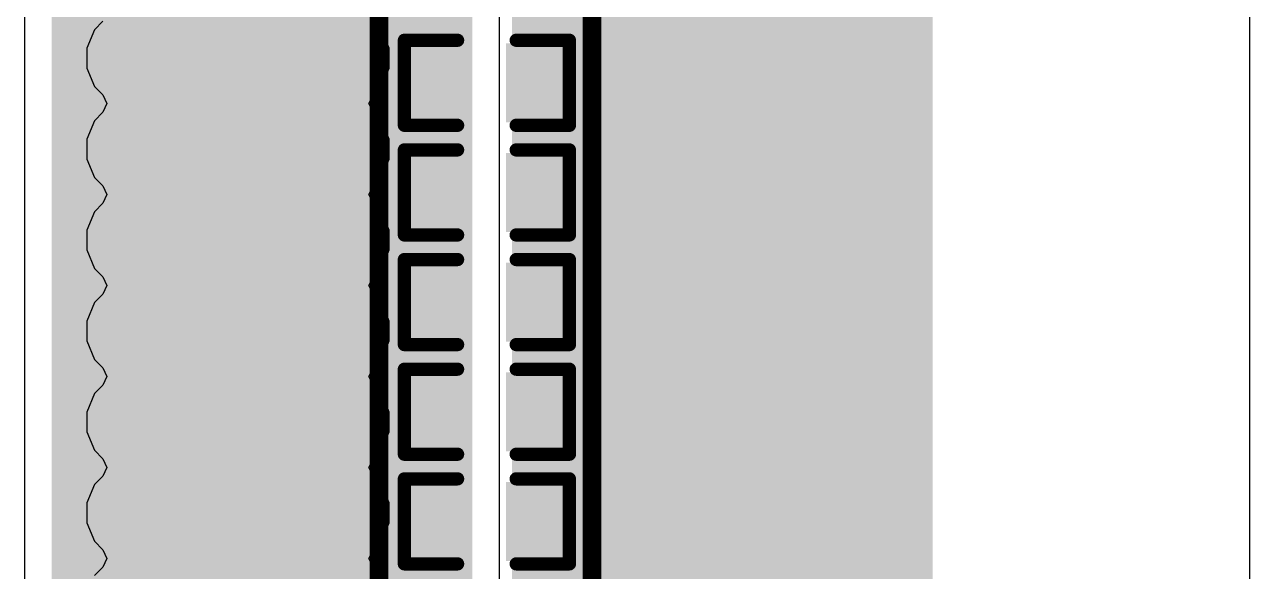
# Model space of a CAD drawing. Header units: millimetres. Extents: x 0 to 5381, y 0 to 5431.
# Drawn here: x 76.5 to 88.19, y 9.2 to 14.43 of the extents above; entities that cross this region are included whole.
import ezdxf

# ---------------------------------------------------------------- set-up
doc = ezdxf.new("R2010")
doc.units = ezdxf.units.MM
for name, color, linetype in [('BottomLayer', 5, 'Continuous'), ('BottomSolder', 6, 'Continuous'), ('TopLayer', 1, 'Continuous'), ('TopOverlay', 2, 'Continuous'), ('TopPaste', 8, 'Continuous'), ('TopSolder', 216, 'Continuous'), ('ViaHoleLayer', 16, 'Continuous')]:
    doc.layers.add(name, color=color, linetype=linetype)

# ---------------------------------------------------------------- blocks, each defined once
blk = doc.blocks.new('C___0402_71')
at = {"layer": 'TopLayer'}
for points in [[(-0.699, -0.318), (-0.699, 0.318), (-0.241, 0.318), (-0.241, -0.318)], [(0.241, -0.318), (0.241, 0.318), (0.699, 0.318), (0.699, -0.318)]]:
    blk.add_hatch(color=1, dxfattribs=at).paths.add_polyline_path(points)
at = {"layer": 'TopPaste'}
for points in [[(-0.699, -0.318), (-0.699, 0.318), (-0.241, 0.318), (-0.241, -0.318)], [(0.241, -0.318), (0.241, 0.318), (0.699, 0.318), (0.699, -0.318)]]:
    blk.add_hatch(color=8, dxfattribs=at).paths.add_polyline_path(points)
at = {"layer": 'TopSolder'}
for points in [[(-0.758, -0.377), (-0.758, 0.377), (-0.181, 0.377), (-0.181, -0.377)], [(0.181, -0.377), (0.181, 0.377), (0.758, 0.377), (0.758, -0.377)]]:
    blk.add_hatch(color=216, dxfattribs=at).paths.add_polyline_path(points)
at = {"layer": 'TopOverlay', "const_width": 0.127}
for points in [[(-0.279, 0.406), (-0.787, 0.406)], [(-0.787, 0.406), (-0.787, -0.406)], [(0.787, 0.406), (0.279, 0.406)], [(0.787, 0.406), (0.787, -0.406)], [(-0.279, -0.406), (-0.787, -0.406)], [(0.787, -0.406), (0.279, -0.406)]]:
    blk.add_lwpolyline(points, dxfattribs=at)
at = {"layer": 'TopOverlay', "const_width": 0.0635}
for points in [[(-0.819, 0.406, 1), (-0.756, 0.406, 1)], [(-0.819, 0.406, 1), (-0.756, 0.406, 1)], [(-0.311, 0.406, 1), (-0.248, 0.406, 1)], [(0.248, 0.406, 1), (0.311, 0.406, 1)], [(0.756, 0.406, 1), (0.819, 0.406, 1)], [(0.756, 0.406, 1), (0.819, 0.406, 1)], [(-0.819, -0.406, 1), (-0.756, -0.406, 1)], [(-0.819, -0.406, 1), (-0.756, -0.406, 1)], [(-0.311, -0.406, 1), (-0.248, -0.406, 1)], [(0.248, -0.406, 1), (0.311, -0.406, 1)], [(0.756, -0.406, 1), (0.819, -0.406, 1)], [(0.756, -0.406, 1), (0.819, -0.406, 1)]]:
    blk.add_lwpolyline(points, format="xyb", close=True, dxfattribs=at)
blk = doc.blocks.new('C___0402_72')
at = {"layer": 'TopLayer'}
for points in [[(-0.699, -0.318), (-0.699, 0.318), (-0.241, 0.318), (-0.241, -0.318)], [(0.241, -0.318), (0.241, 0.318), (0.699, 0.318), (0.699, -0.318)]]:
    blk.add_hatch(color=1, dxfattribs=at).paths.add_polyline_path(points)
at = {"layer": 'TopPaste'}
for points in [[(-0.699, -0.318), (-0.699, 0.318), (-0.241, 0.318), (-0.241, -0.318)], [(0.241, -0.318), (0.241, 0.318), (0.699, 0.318), (0.699, -0.318)]]:
    blk.add_hatch(color=8, dxfattribs=at).paths.add_polyline_path(points)
at = {"layer": 'TopSolder'}
for points in [[(-0.758, -0.377), (-0.758, 0.377), (-0.181, 0.377), (-0.181, -0.377)], [(0.181, -0.377), (0.181, 0.377), (0.758, 0.377), (0.758, -0.377)]]:
    blk.add_hatch(color=216, dxfattribs=at).paths.add_polyline_path(points)
at = {"layer": 'TopOverlay', "const_width": 0.127}
for points in [[(-0.279, 0.406), (-0.787, 0.406)], [(-0.787, 0.406), (-0.787, -0.406)], [(0.787, 0.406), (0.279, 0.406)], [(0.787, 0.406), (0.787, -0.406)], [(-0.279, -0.406), (-0.787, -0.406)], [(0.787, -0.406), (0.279, -0.406)]]:
    blk.add_lwpolyline(points, dxfattribs=at)
at = {"layer": 'TopOverlay', "const_width": 0.0635}
for points in [[(-0.819, 0.406, 1), (-0.756, 0.406, 1)], [(-0.819, 0.406, 1), (-0.756, 0.406, 1)], [(-0.311, 0.406, 1), (-0.248, 0.406, 1)], [(0.248, 0.406, 1), (0.311, 0.406, 1)], [(0.756, 0.406, 1), (0.819, 0.406, 1)], [(0.756, 0.406, 1), (0.819, 0.406, 1)], [(-0.819, -0.406, 1), (-0.756, -0.406, 1)], [(-0.819, -0.406, 1), (-0.756, -0.406, 1)], [(-0.311, -0.406, 1), (-0.248, -0.406, 1)], [(0.248, -0.406, 1), (0.311, -0.406, 1)], [(0.756, -0.406, 1), (0.819, -0.406, 1)], [(0.756, -0.406, 1), (0.819, -0.406, 1)]]:
    blk.add_lwpolyline(points, format="xyb", close=True, dxfattribs=at)
blk = doc.blocks.new('C___0402_73')
at = {"layer": 'TopLayer'}
for points in [[(-0.699, -0.318), (-0.699, 0.318), (-0.241, 0.318), (-0.241, -0.318)], [(0.241, -0.318), (0.241, 0.318), (0.699, 0.318), (0.699, -0.318)]]:
    blk.add_hatch(color=1, dxfattribs=at).paths.add_polyline_path(points)
at = {"layer": 'TopPaste'}
for points in [[(-0.699, -0.318), (-0.699, 0.318), (-0.241, 0.318), (-0.241, -0.318)], [(0.241, -0.318), (0.241, 0.318), (0.699, 0.318), (0.699, -0.318)]]:
    blk.add_hatch(color=8, dxfattribs=at).paths.add_polyline_path(points)
at = {"layer": 'TopSolder'}
for points in [[(-0.758, -0.377), (-0.758, 0.377), (-0.181, 0.377), (-0.181, -0.377)], [(0.181, -0.377), (0.181, 0.377), (0.758, 0.377), (0.758, -0.377)]]:
    blk.add_hatch(color=216, dxfattribs=at).paths.add_polyline_path(points)
at = {"layer": 'TopOverlay', "const_width": 0.127}
for points in [[(-0.279, 0.406), (-0.787, 0.406)], [(-0.787, 0.406), (-0.787, -0.406)], [(0.787, 0.406), (0.279, 0.406)], [(0.787, 0.406), (0.787, -0.406)], [(-0.279, -0.406), (-0.787, -0.406)], [(0.787, -0.406), (0.279, -0.406)]]:
    blk.add_lwpolyline(points, dxfattribs=at)
at = {"layer": 'TopOverlay', "const_width": 0.0635}
for points in [[(-0.819, 0.406, 1), (-0.756, 0.406, 1)], [(-0.819, 0.406, 1), (-0.756, 0.406, 1)], [(-0.311, 0.406, 1), (-0.248, 0.406, 1)], [(0.248, 0.406, 1), (0.311, 0.406, 1)], [(0.756, 0.406, 1), (0.819, 0.406, 1)], [(0.756, 0.406, 1), (0.819, 0.406, 1)], [(-0.819, -0.406, 1), (-0.756, -0.406, 1)], [(-0.819, -0.406, 1), (-0.756, -0.406, 1)], [(-0.311, -0.406, 1), (-0.248, -0.406, 1)], [(0.248, -0.406, 1), (0.311, -0.406, 1)], [(0.756, -0.406, 1), (0.819, -0.406, 1)], [(0.756, -0.406, 1), (0.819, -0.406, 1)]]:
    blk.add_lwpolyline(points, format="xyb", close=True, dxfattribs=at)
blk = doc.blocks.new('C___0402_74')
at = {"layer": 'TopLayer'}
for points in [[(-0.699, -0.318), (-0.699, 0.318), (-0.241, 0.318), (-0.241, -0.318)], [(0.241, -0.318), (0.241, 0.318), (0.699, 0.318), (0.699, -0.318)]]:
    blk.add_hatch(color=1, dxfattribs=at).paths.add_polyline_path(points)
at = {"layer": 'TopPaste'}
for points in [[(-0.699, -0.318), (-0.699, 0.318), (-0.241, 0.318), (-0.241, -0.318)], [(0.241, -0.318), (0.241, 0.318), (0.699, 0.318), (0.699, -0.318)]]:
    blk.add_hatch(color=8, dxfattribs=at).paths.add_polyline_path(points)
at = {"layer": 'TopSolder'}
for points in [[(-0.758, -0.377), (-0.758, 0.377), (-0.181, 0.377), (-0.181, -0.377)], [(0.181, -0.377), (0.181, 0.377), (0.758, 0.377), (0.758, -0.377)]]:
    blk.add_hatch(color=216, dxfattribs=at).paths.add_polyline_path(points)
at = {"layer": 'TopOverlay', "const_width": 0.127}
for points in [[(-0.279, 0.406), (-0.787, 0.406)], [(-0.787, 0.406), (-0.787, -0.406)], [(0.787, 0.406), (0.279, 0.406)], [(0.787, 0.406), (0.787, -0.406)], [(-0.279, -0.406), (-0.787, -0.406)], [(0.787, -0.406), (0.279, -0.406)]]:
    blk.add_lwpolyline(points, dxfattribs=at)
at = {"layer": 'TopOverlay', "const_width": 0.0635}
for points in [[(-0.819, 0.406, 1), (-0.756, 0.406, 1)], [(-0.819, 0.406, 1), (-0.756, 0.406, 1)], [(-0.311, 0.406, 1), (-0.248, 0.406, 1)], [(0.248, 0.406, 1), (0.311, 0.406, 1)], [(0.756, 0.406, 1), (0.819, 0.406, 1)], [(0.756, 0.406, 1), (0.819, 0.406, 1)], [(-0.819, -0.406, 1), (-0.756, -0.406, 1)], [(-0.819, -0.406, 1), (-0.756, -0.406, 1)], [(-0.311, -0.406, 1), (-0.248, -0.406, 1)], [(0.248, -0.406, 1), (0.311, -0.406, 1)], [(0.756, -0.406, 1), (0.819, -0.406, 1)], [(0.756, -0.406, 1), (0.819, -0.406, 1)]]:
    blk.add_lwpolyline(points, format="xyb", close=True, dxfattribs=at)
blk = doc.blocks.new('C___0402_75')
at = {"layer": 'TopLayer'}
for points in [[(-0.699, -0.318), (-0.699, 0.318), (-0.241, 0.318), (-0.241, -0.318)], [(0.241, -0.318), (0.241, 0.318), (0.699, 0.318), (0.699, -0.318)]]:
    blk.add_hatch(color=1, dxfattribs=at).paths.add_polyline_path(points)
at = {"layer": 'TopPaste'}
for points in [[(-0.699, -0.318), (-0.699, 0.318), (-0.241, 0.318), (-0.241, -0.318)], [(0.241, -0.318), (0.241, 0.318), (0.699, 0.318), (0.699, -0.318)]]:
    blk.add_hatch(color=8, dxfattribs=at).paths.add_polyline_path(points)
at = {"layer": 'TopSolder'}
for points in [[(-0.758, -0.377), (-0.758, 0.377), (-0.181, 0.377), (-0.181, -0.377)], [(0.181, -0.377), (0.181, 0.377), (0.758, 0.377), (0.758, -0.377)]]:
    blk.add_hatch(color=216, dxfattribs=at).paths.add_polyline_path(points)
at = {"layer": 'TopOverlay', "const_width": 0.127}
for points in [[(-0.279, 0.406), (-0.787, 0.406)], [(-0.787, 0.406), (-0.787, -0.406)], [(0.787, 0.406), (0.279, 0.406)], [(0.787, 0.406), (0.787, -0.406)], [(-0.279, -0.406), (-0.787, -0.406)], [(0.787, -0.406), (0.279, -0.406)]]:
    blk.add_lwpolyline(points, dxfattribs=at)
at = {"layer": 'TopOverlay', "const_width": 0.0635}
for points in [[(-0.819, 0.406, 1), (-0.756, 0.406, 1)], [(-0.819, 0.406, 1), (-0.756, 0.406, 1)], [(-0.311, 0.406, 1), (-0.248, 0.406, 1)], [(0.248, 0.406, 1), (0.311, 0.406, 1)], [(0.756, 0.406, 1), (0.819, 0.406, 1)], [(0.756, 0.406, 1), (0.819, 0.406, 1)], [(-0.819, -0.406, 1), (-0.756, -0.406, 1)], [(-0.819, -0.406, 1), (-0.756, -0.406, 1)], [(-0.311, -0.406, 1), (-0.248, -0.406, 1)], [(0.248, -0.406, 1), (0.311, -0.406, 1)], [(0.756, -0.406, 1), (0.819, -0.406, 1)], [(0.756, -0.406, 1), (0.819, -0.406, 1)]]:
    blk.add_lwpolyline(points, format="xyb", close=True, dxfattribs=at)

msp = doc.modelspace()

# ---------------------------------------------------------------- hatches: boundary and pattern name
at = {"layer": 'BottomLayer'}
h = msp.add_hatch(color=5, dxfattribs=at)
edge = h.paths.add_edge_path()
edge.add_arc((77.572, 14.107), 0.3, 0, 360)
h = msp.add_hatch(color=5, dxfattribs=at)
edge = h.paths.add_edge_path()
edge.add_arc((78.537, 14.107), 0.3, 0, 360)
h = msp.add_hatch(color=5, dxfattribs=at)
edge = h.paths.add_edge_path()
edge.add_arc((79.502, 14.107), 0.3, 0, 360)
h = msp.add_hatch(color=5, dxfattribs=at)
edge = h.paths.add_edge_path()
edge.add_arc((82.321, 14.107), 0.3, 0, 360)
h = msp.add_hatch(color=5, dxfattribs=at)
edge = h.paths.add_edge_path()
edge.add_arc((83.287, 14.107), 0.3, 0, 360)
h = msp.add_hatch(color=5, dxfattribs=at)
edge = h.paths.add_edge_path()
edge.add_arc((84.252, 14.107), 0.3, 0, 360)
h = msp.add_hatch(color=5, dxfattribs=at)
edge = h.paths.add_edge_path()
edge.add_arc((77.572, 13.238), 0.3, 0, 360)
h = msp.add_hatch(color=5, dxfattribs=at)
edge = h.paths.add_edge_path()
edge.add_arc((78.537, 13.238), 0.3, 0, 360)
h = msp.add_hatch(color=5, dxfattribs=at)
edge = h.paths.add_edge_path()
edge.add_arc((79.502, 13.238), 0.3, 0, 360)
h = msp.add_hatch(color=5, dxfattribs=at)
edge = h.paths.add_edge_path()
edge.add_arc((82.321, 13.238), 0.3, 0, 360)
h = msp.add_hatch(color=5, dxfattribs=at)
edge = h.paths.add_edge_path()
edge.add_arc((83.287, 13.238), 0.3, 0, 360)
h = msp.add_hatch(color=5, dxfattribs=at)
edge = h.paths.add_edge_path()
edge.add_arc((84.252, 13.238), 0.3, 0, 360)
h = msp.add_hatch(color=5, dxfattribs=at)
edge = h.paths.add_edge_path()
edge.add_arc((77.572, 12.37), 0.3, 0, 360)
h = msp.add_hatch(color=5, dxfattribs=at)
edge = h.paths.add_edge_path()
edge.add_arc((78.537, 12.37), 0.3, 0, 360)
h = msp.add_hatch(color=5, dxfattribs=at)
edge = h.paths.add_edge_path()
edge.add_arc((79.502, 12.37), 0.3, 0, 360)
h = msp.add_hatch(color=5, dxfattribs=at)
edge = h.paths.add_edge_path()
edge.add_arc((82.321, 12.37), 0.3, 0, 360)
h = msp.add_hatch(color=5, dxfattribs=at)
edge = h.paths.add_edge_path()
edge.add_arc((83.287, 12.37), 0.3, 0, 360)
h = msp.add_hatch(color=5, dxfattribs=at)
edge = h.paths.add_edge_path()
edge.add_arc((84.252, 12.37), 0.3, 0, 360)
h = msp.add_hatch(color=5, dxfattribs=at)
edge = h.paths.add_edge_path()
edge.add_arc((77.572, 11.501), 0.3, 0, 360)
h = msp.add_hatch(color=5, dxfattribs=at)
edge = h.paths.add_edge_path()
edge.add_arc((78.537, 11.501), 0.3, 0, 360)
h = msp.add_hatch(color=5, dxfattribs=at)
edge = h.paths.add_edge_path()
edge.add_arc((79.502, 11.501), 0.3, 0, 360)
h = msp.add_hatch(color=5, dxfattribs=at)
edge = h.paths.add_edge_path()
edge.add_arc((82.321, 11.501), 0.3, 0, 360)
h = msp.add_hatch(color=5, dxfattribs=at)
edge = h.paths.add_edge_path()
edge.add_arc((83.287, 11.501), 0.3, 0, 360)
h = msp.add_hatch(color=5, dxfattribs=at)
edge = h.paths.add_edge_path()
edge.add_arc((84.252, 11.501), 0.3, 0, 360)
h = msp.add_hatch(color=5, dxfattribs=at)
edge = h.paths.add_edge_path()
edge.add_arc((77.572, 10.632), 0.3, 0, 360)
h = msp.add_hatch(color=5, dxfattribs=at)
edge = h.paths.add_edge_path()
edge.add_arc((78.537, 10.632), 0.3, 0, 360)
h = msp.add_hatch(color=5, dxfattribs=at)
edge = h.paths.add_edge_path()
edge.add_arc((79.502, 10.632), 0.3, 0, 360)
h = msp.add_hatch(color=5, dxfattribs=at)
edge = h.paths.add_edge_path()
edge.add_arc((82.321, 10.632), 0.3, 0, 360)
h = msp.add_hatch(color=5, dxfattribs=at)
edge = h.paths.add_edge_path()
edge.add_arc((83.287, 10.632), 0.3, 0, 360)
h = msp.add_hatch(color=5, dxfattribs=at)
edge = h.paths.add_edge_path()
edge.add_arc((84.252, 10.632), 0.3, 0, 360)
h = msp.add_hatch(color=5, dxfattribs=at)
edge = h.paths.add_edge_path()
edge.add_arc((77.572, 9.764), 0.3, 0, 360)
h = msp.add_hatch(color=5, dxfattribs=at)
edge = h.paths.add_edge_path()
edge.add_arc((78.537, 9.764), 0.3, 0, 360)
h = msp.add_hatch(color=5, dxfattribs=at)
edge = h.paths.add_edge_path()
edge.add_arc((79.502, 9.764), 0.3, 0, 360)
h = msp.add_hatch(color=5, dxfattribs=at)
edge = h.paths.add_edge_path()
edge.add_arc((82.321, 9.764), 0.3, 0, 360)
h = msp.add_hatch(color=5, dxfattribs=at)
edge = h.paths.add_edge_path()
edge.add_arc((83.287, 9.764), 0.3, 0, 360)
h = msp.add_hatch(color=5, dxfattribs=at)
edge = h.paths.add_edge_path()
edge.add_arc((84.252, 9.764), 0.3, 0, 360)
at = {"layer": 'BottomSolder'}
h = msp.add_hatch(color=6, dxfattribs=at)
edge = h.paths.add_edge_path()
edge.add_arc((77.572, 14.107), 0.15, 0, 360)
h = msp.add_hatch(color=6, dxfattribs=at)
edge = h.paths.add_edge_path()
edge.add_arc((78.537, 14.107), 0.15, 0, 360)
h = msp.add_hatch(color=6, dxfattribs=at)
edge = h.paths.add_edge_path()
edge.add_arc((79.502, 14.107), 0.15, 0, 360)
h = msp.add_hatch(color=6, dxfattribs=at)
edge = h.paths.add_edge_path()
edge.add_arc((82.321, 14.107), 0.15, 0, 360)
h = msp.add_hatch(color=6, dxfattribs=at)
edge = h.paths.add_edge_path()
edge.add_arc((83.287, 14.107), 0.15, 0, 360)
h = msp.add_hatch(color=6, dxfattribs=at)
edge = h.paths.add_edge_path()
edge.add_arc((84.252, 14.107), 0.15, 0, 360)
h = msp.add_hatch(color=6, dxfattribs=at)
edge = h.paths.add_edge_path()
edge.add_arc((77.572, 13.238), 0.15, 0, 360)
h = msp.add_hatch(color=6, dxfattribs=at)
edge = h.paths.add_edge_path()
edge.add_arc((78.537, 13.238), 0.15, 0, 360)
h = msp.add_hatch(color=6, dxfattribs=at)
edge = h.paths.add_edge_path()
edge.add_arc((79.502, 13.238), 0.15, 0, 360)
h = msp.add_hatch(color=6, dxfattribs=at)
edge = h.paths.add_edge_path()
edge.add_arc((82.321, 13.238), 0.15, 0, 360)
h = msp.add_hatch(color=6, dxfattribs=at)
edge = h.paths.add_edge_path()
edge.add_arc((83.287, 13.238), 0.15, 0, 360)
h = msp.add_hatch(color=6, dxfattribs=at)
edge = h.paths.add_edge_path()
edge.add_arc((84.252, 13.238), 0.15, 0, 360)
h = msp.add_hatch(color=6, dxfattribs=at)
edge = h.paths.add_edge_path()
edge.add_arc((77.572, 12.37), 0.15, 0, 360)
h = msp.add_hatch(color=6, dxfattribs=at)
edge = h.paths.add_edge_path()
edge.add_arc((78.537, 12.37), 0.15, 0, 360)
h = msp.add_hatch(color=6, dxfattribs=at)
edge = h.paths.add_edge_path()
edge.add_arc((79.502, 12.37), 0.15, 0, 360)
h = msp.add_hatch(color=6, dxfattribs=at)
edge = h.paths.add_edge_path()
edge.add_arc((82.321, 12.37), 0.15, 0, 360)
h = msp.add_hatch(color=6, dxfattribs=at)
edge = h.paths.add_edge_path()
edge.add_arc((83.287, 12.37), 0.15, 0, 360)
h = msp.add_hatch(color=6, dxfattribs=at)
edge = h.paths.add_edge_path()
edge.add_arc((84.252, 12.37), 0.15, 0, 360)
h = msp.add_hatch(color=6, dxfattribs=at)
edge = h.paths.add_edge_path()
edge.add_arc((77.572, 11.501), 0.15, 0, 360)
h = msp.add_hatch(color=6, dxfattribs=at)
edge = h.paths.add_edge_path()
edge.add_arc((78.537, 11.501), 0.15, 0, 360)
h = msp.add_hatch(color=6, dxfattribs=at)
edge = h.paths.add_edge_path()
edge.add_arc((79.502, 11.501), 0.15, 0, 360)
h = msp.add_hatch(color=6, dxfattribs=at)
edge = h.paths.add_edge_path()
edge.add_arc((82.321, 11.501), 0.15, 0, 360)
h = msp.add_hatch(color=6, dxfattribs=at)
edge = h.paths.add_edge_path()
edge.add_arc((83.287, 11.501), 0.15, 0, 360)
h = msp.add_hatch(color=6, dxfattribs=at)
edge = h.paths.add_edge_path()
edge.add_arc((84.252, 11.501), 0.15, 0, 360)
h = msp.add_hatch(color=6, dxfattribs=at)
edge = h.paths.add_edge_path()
edge.add_arc((77.572, 10.632), 0.15, 0, 360)
h = msp.add_hatch(color=6, dxfattribs=at)
edge = h.paths.add_edge_path()
edge.add_arc((78.537, 10.632), 0.15, 0, 360)
h = msp.add_hatch(color=6, dxfattribs=at)
edge = h.paths.add_edge_path()
edge.add_arc((79.502, 10.632), 0.15, 0, 360)
h = msp.add_hatch(color=6, dxfattribs=at)
edge = h.paths.add_edge_path()
edge.add_arc((82.321, 10.632), 0.15, 0, 360)
h = msp.add_hatch(color=6, dxfattribs=at)
edge = h.paths.add_edge_path()
edge.add_arc((83.287, 10.632), 0.15, 0, 360)
h = msp.add_hatch(color=6, dxfattribs=at)
edge = h.paths.add_edge_path()
edge.add_arc((84.252, 10.632), 0.15, 0, 360)
h = msp.add_hatch(color=6, dxfattribs=at)
edge = h.paths.add_edge_path()
edge.add_arc((77.572, 9.764), 0.15, 0, 360)
h = msp.add_hatch(color=6, dxfattribs=at)
edge = h.paths.add_edge_path()
edge.add_arc((78.537, 9.764), 0.15, 0, 360)
h = msp.add_hatch(color=6, dxfattribs=at)
edge = h.paths.add_edge_path()
edge.add_arc((79.502, 9.764), 0.15, 0, 360)
h = msp.add_hatch(color=6, dxfattribs=at)
edge = h.paths.add_edge_path()
edge.add_arc((82.321, 9.764), 0.15, 0, 360)
h = msp.add_hatch(color=6, dxfattribs=at)
edge = h.paths.add_edge_path()
edge.add_arc((83.287, 9.764), 0.15, 0, 360)
h = msp.add_hatch(color=6, dxfattribs=at)
edge = h.paths.add_edge_path()
edge.add_arc((84.252, 9.764), 0.15, 0, 360)
at = {"layer": 'TopLayer'}
for points in [[(76.759, 20.963), (76.759, 1.372), (80.772, 1.372), (80.772, 20.963)], [(85.166, 18.034), (81.153, 18.034), (81.153, 1.372), (85.166, 1.372)]]:
    msp.add_hatch(color=1, dxfattribs=at).paths.add_polyline_path(points)
h = msp.add_hatch(color=1, dxfattribs=at)
edge = h.paths.add_edge_path()
edge.add_arc((77.572, 14.107), 0.3, 0, 360)
h = msp.add_hatch(color=1, dxfattribs=at)
edge = h.paths.add_edge_path()
edge.add_arc((78.537, 14.107), 0.3, 0, 360)
h = msp.add_hatch(color=1, dxfattribs=at)
edge = h.paths.add_edge_path()
edge.add_arc((79.502, 14.107), 0.3, 0, 360)
h = msp.add_hatch(color=1, dxfattribs=at)
edge = h.paths.add_edge_path()
edge.add_arc((82.321, 14.107), 0.3, 0, 360)
h = msp.add_hatch(color=1, dxfattribs=at)
edge = h.paths.add_edge_path()
edge.add_arc((83.287, 14.107), 0.3, 0, 360)
h = msp.add_hatch(color=1, dxfattribs=at)
edge = h.paths.add_edge_path()
edge.add_arc((84.252, 14.107), 0.3, 0, 360)
h = msp.add_hatch(color=1, dxfattribs=at)
edge = h.paths.add_edge_path()
edge.add_arc((77.572, 13.238), 0.3, 0, 360)
h = msp.add_hatch(color=1, dxfattribs=at)
edge = h.paths.add_edge_path()
edge.add_arc((78.537, 13.238), 0.3, 0, 360)
h = msp.add_hatch(color=1, dxfattribs=at)
edge = h.paths.add_edge_path()
edge.add_arc((79.502, 13.238), 0.3, 0, 360)
h = msp.add_hatch(color=1, dxfattribs=at)
edge = h.paths.add_edge_path()
edge.add_arc((82.321, 13.238), 0.3, 0, 360)
h = msp.add_hatch(color=1, dxfattribs=at)
edge = h.paths.add_edge_path()
edge.add_arc((83.287, 13.238), 0.3, 0, 360)
h = msp.add_hatch(color=1, dxfattribs=at)
edge = h.paths.add_edge_path()
edge.add_arc((84.252, 13.238), 0.3, 0, 360)
h = msp.add_hatch(color=1, dxfattribs=at)
edge = h.paths.add_edge_path()
edge.add_arc((77.572, 12.37), 0.3, 0, 360)
h = msp.add_hatch(color=1, dxfattribs=at)
edge = h.paths.add_edge_path()
edge.add_arc((78.537, 12.37), 0.3, 0, 360)
h = msp.add_hatch(color=1, dxfattribs=at)
edge = h.paths.add_edge_path()
edge.add_arc((79.502, 12.37), 0.3, 0, 360)
h = msp.add_hatch(color=1, dxfattribs=at)
edge = h.paths.add_edge_path()
edge.add_arc((82.321, 12.37), 0.3, 0, 360)
h = msp.add_hatch(color=1, dxfattribs=at)
edge = h.paths.add_edge_path()
edge.add_arc((83.287, 12.37), 0.3, 0, 360)
h = msp.add_hatch(color=1, dxfattribs=at)
edge = h.paths.add_edge_path()
edge.add_arc((84.252, 12.37), 0.3, 0, 360)
h = msp.add_hatch(color=1, dxfattribs=at)
edge = h.paths.add_edge_path()
edge.add_arc((77.572, 11.501), 0.3, 0, 360)
h = msp.add_hatch(color=1, dxfattribs=at)
edge = h.paths.add_edge_path()
edge.add_arc((78.537, 11.501), 0.3, 0, 360)
h = msp.add_hatch(color=1, dxfattribs=at)
edge = h.paths.add_edge_path()
edge.add_arc((79.502, 11.501), 0.3, 0, 360)
h = msp.add_hatch(color=1, dxfattribs=at)
edge = h.paths.add_edge_path()
edge.add_arc((82.321, 11.501), 0.3, 0, 360)
h = msp.add_hatch(color=1, dxfattribs=at)
edge = h.paths.add_edge_path()
edge.add_arc((83.287, 11.501), 0.3, 0, 360)
h = msp.add_hatch(color=1, dxfattribs=at)
edge = h.paths.add_edge_path()
edge.add_arc((84.252, 11.501), 0.3, 0, 360)
h = msp.add_hatch(color=1, dxfattribs=at)
edge = h.paths.add_edge_path()
edge.add_arc((77.572, 10.632), 0.3, 0, 360)
h = msp.add_hatch(color=1, dxfattribs=at)
edge = h.paths.add_edge_path()
edge.add_arc((78.537, 10.632), 0.3, 0, 360)
h = msp.add_hatch(color=1, dxfattribs=at)
edge = h.paths.add_edge_path()
edge.add_arc((79.502, 10.632), 0.3, 0, 360)
h = msp.add_hatch(color=1, dxfattribs=at)
edge = h.paths.add_edge_path()
edge.add_arc((82.321, 10.632), 0.3, 0, 360)
h = msp.add_hatch(color=1, dxfattribs=at)
edge = h.paths.add_edge_path()
edge.add_arc((83.287, 10.632), 0.3, 0, 360)
h = msp.add_hatch(color=1, dxfattribs=at)
edge = h.paths.add_edge_path()
edge.add_arc((84.252, 10.632), 0.3, 0, 360)
h = msp.add_hatch(color=1, dxfattribs=at)
edge = h.paths.add_edge_path()
edge.add_arc((77.572, 9.764), 0.3, 0, 360)
h = msp.add_hatch(color=1, dxfattribs=at)
edge = h.paths.add_edge_path()
edge.add_arc((78.537, 9.764), 0.3, 0, 360)
h = msp.add_hatch(color=1, dxfattribs=at)
edge = h.paths.add_edge_path()
edge.add_arc((79.502, 9.764), 0.3, 0, 360)
h = msp.add_hatch(color=1, dxfattribs=at)
edge = h.paths.add_edge_path()
edge.add_arc((82.321, 9.764), 0.3, 0, 360)
h = msp.add_hatch(color=1, dxfattribs=at)
edge = h.paths.add_edge_path()
edge.add_arc((83.287, 9.764), 0.3, 0, 360)
h = msp.add_hatch(color=1, dxfattribs=at)
edge = h.paths.add_edge_path()
edge.add_arc((84.252, 9.764), 0.3, 0, 360)
at = {"layer": 'TopSolder'}
h = msp.add_hatch(color=216, dxfattribs=at)
edge = h.paths.add_edge_path()
edge.add_arc((77.572, 14.107), 0.15, 0, 360)
h = msp.add_hatch(color=216, dxfattribs=at)
edge = h.paths.add_edge_path()
edge.add_arc((78.537, 14.107), 0.15, 0, 360)
h = msp.add_hatch(color=216, dxfattribs=at)
edge = h.paths.add_edge_path()
edge.add_arc((79.502, 14.107), 0.15, 0, 360)
h = msp.add_hatch(color=216, dxfattribs=at)
edge = h.paths.add_edge_path()
edge.add_arc((82.321, 14.107), 0.15, 0, 360)
h = msp.add_hatch(color=216, dxfattribs=at)
edge = h.paths.add_edge_path()
edge.add_arc((83.287, 14.107), 0.15, 0, 360)
h = msp.add_hatch(color=216, dxfattribs=at)
edge = h.paths.add_edge_path()
edge.add_arc((84.252, 14.107), 0.15, 0, 360)
h = msp.add_hatch(color=216, dxfattribs=at)
edge = h.paths.add_edge_path()
edge.add_arc((77.572, 13.238), 0.15, 0, 360)
h = msp.add_hatch(color=216, dxfattribs=at)
edge = h.paths.add_edge_path()
edge.add_arc((78.537, 13.238), 0.15, 0, 360)
h = msp.add_hatch(color=216, dxfattribs=at)
edge = h.paths.add_edge_path()
edge.add_arc((79.502, 13.238), 0.15, 0, 360)
h = msp.add_hatch(color=216, dxfattribs=at)
edge = h.paths.add_edge_path()
edge.add_arc((82.321, 13.238), 0.15, 0, 360)
h = msp.add_hatch(color=216, dxfattribs=at)
edge = h.paths.add_edge_path()
edge.add_arc((83.287, 13.238), 0.15, 0, 360)
h = msp.add_hatch(color=216, dxfattribs=at)
edge = h.paths.add_edge_path()
edge.add_arc((84.252, 13.238), 0.15, 0, 360)
h = msp.add_hatch(color=216, dxfattribs=at)
edge = h.paths.add_edge_path()
edge.add_arc((77.572, 12.37), 0.15, 0, 360)
h = msp.add_hatch(color=216, dxfattribs=at)
edge = h.paths.add_edge_path()
edge.add_arc((78.537, 12.37), 0.15, 0, 360)
h = msp.add_hatch(color=216, dxfattribs=at)
edge = h.paths.add_edge_path()
edge.add_arc((79.502, 12.37), 0.15, 0, 360)
h = msp.add_hatch(color=216, dxfattribs=at)
edge = h.paths.add_edge_path()
edge.add_arc((82.321, 12.37), 0.15, 0, 360)
h = msp.add_hatch(color=216, dxfattribs=at)
edge = h.paths.add_edge_path()
edge.add_arc((83.287, 12.37), 0.15, 0, 360)
h = msp.add_hatch(color=216, dxfattribs=at)
edge = h.paths.add_edge_path()
edge.add_arc((84.252, 12.37), 0.15, 0, 360)
h = msp.add_hatch(color=216, dxfattribs=at)
edge = h.paths.add_edge_path()
edge.add_arc((77.572, 11.501), 0.15, 0, 360)
h = msp.add_hatch(color=216, dxfattribs=at)
edge = h.paths.add_edge_path()
edge.add_arc((78.537, 11.501), 0.15, 0, 360)
h = msp.add_hatch(color=216, dxfattribs=at)
edge = h.paths.add_edge_path()
edge.add_arc((79.502, 11.501), 0.15, 0, 360)
h = msp.add_hatch(color=216, dxfattribs=at)
edge = h.paths.add_edge_path()
edge.add_arc((82.321, 11.501), 0.15, 0, 360)
h = msp.add_hatch(color=216, dxfattribs=at)
edge = h.paths.add_edge_path()
edge.add_arc((83.287, 11.501), 0.15, 0, 360)
h = msp.add_hatch(color=216, dxfattribs=at)
edge = h.paths.add_edge_path()
edge.add_arc((84.252, 11.501), 0.15, 0, 360)
h = msp.add_hatch(color=216, dxfattribs=at)
edge = h.paths.add_edge_path()
edge.add_arc((77.572, 10.632), 0.15, 0, 360)
h = msp.add_hatch(color=216, dxfattribs=at)
edge = h.paths.add_edge_path()
edge.add_arc((78.537, 10.632), 0.15, 0, 360)
h = msp.add_hatch(color=216, dxfattribs=at)
edge = h.paths.add_edge_path()
edge.add_arc((79.502, 10.632), 0.15, 0, 360)
h = msp.add_hatch(color=216, dxfattribs=at)
edge = h.paths.add_edge_path()
edge.add_arc((82.321, 10.632), 0.15, 0, 360)
h = msp.add_hatch(color=216, dxfattribs=at)
edge = h.paths.add_edge_path()
edge.add_arc((83.287, 10.632), 0.15, 0, 360)
h = msp.add_hatch(color=216, dxfattribs=at)
edge = h.paths.add_edge_path()
edge.add_arc((84.252, 10.632), 0.15, 0, 360)
h = msp.add_hatch(color=216, dxfattribs=at)
edge = h.paths.add_edge_path()
edge.add_arc((77.572, 9.764), 0.15, 0, 360)
h = msp.add_hatch(color=216, dxfattribs=at)
edge = h.paths.add_edge_path()
edge.add_arc((78.537, 9.764), 0.15, 0, 360)
h = msp.add_hatch(color=216, dxfattribs=at)
edge = h.paths.add_edge_path()
edge.add_arc((79.502, 9.764), 0.15, 0, 360)
h = msp.add_hatch(color=216, dxfattribs=at)
edge = h.paths.add_edge_path()
edge.add_arc((82.321, 9.764), 0.15, 0, 360)
h = msp.add_hatch(color=216, dxfattribs=at)
edge = h.paths.add_edge_path()
edge.add_arc((83.287, 9.764), 0.15, 0, 360)
h = msp.add_hatch(color=216, dxfattribs=at)
edge = h.paths.add_edge_path()
edge.add_arc((84.252, 9.764), 0.15, 0, 360)
at = {"layer": 'ViaHoleLayer'}
h = msp.add_hatch(color=16, dxfattribs=at)
edge = h.paths.add_edge_path()
edge.add_arc((77.572, 14.107), 0.15, 0, 360)
h = msp.add_hatch(color=16, dxfattribs=at)
edge = h.paths.add_edge_path()
edge.add_arc((78.537, 14.107), 0.15, 0, 360)
h = msp.add_hatch(color=16, dxfattribs=at)
edge = h.paths.add_edge_path()
edge.add_arc((79.502, 14.107), 0.15, 0, 360)
h = msp.add_hatch(color=16, dxfattribs=at)
edge = h.paths.add_edge_path()
edge.add_arc((82.321, 14.107), 0.15, 0, 360)
h = msp.add_hatch(color=16, dxfattribs=at)
edge = h.paths.add_edge_path()
edge.add_arc((83.287, 14.107), 0.15, 0, 360)
h = msp.add_hatch(color=16, dxfattribs=at)
edge = h.paths.add_edge_path()
edge.add_arc((84.252, 14.107), 0.15, 0, 360)
h = msp.add_hatch(color=16, dxfattribs=at)
edge = h.paths.add_edge_path()
edge.add_arc((77.572, 13.238), 0.15, 0, 360)
h = msp.add_hatch(color=16, dxfattribs=at)
edge = h.paths.add_edge_path()
edge.add_arc((78.537, 13.238), 0.15, 0, 360)
h = msp.add_hatch(color=16, dxfattribs=at)
edge = h.paths.add_edge_path()
edge.add_arc((79.502, 13.238), 0.15, 0, 360)
h = msp.add_hatch(color=16, dxfattribs=at)
edge = h.paths.add_edge_path()
edge.add_arc((82.321, 13.238), 0.15, 0, 360)
h = msp.add_hatch(color=16, dxfattribs=at)
edge = h.paths.add_edge_path()
edge.add_arc((83.287, 13.238), 0.15, 0, 360)
h = msp.add_hatch(color=16, dxfattribs=at)
edge = h.paths.add_edge_path()
edge.add_arc((84.252, 13.238), 0.15, 0, 360)
h = msp.add_hatch(color=16, dxfattribs=at)
edge = h.paths.add_edge_path()
edge.add_arc((77.572, 12.37), 0.15, 0, 360)
h = msp.add_hatch(color=16, dxfattribs=at)
edge = h.paths.add_edge_path()
edge.add_arc((78.537, 12.37), 0.15, 0, 360)
h = msp.add_hatch(color=16, dxfattribs=at)
edge = h.paths.add_edge_path()
edge.add_arc((79.502, 12.37), 0.15, 0, 360)
h = msp.add_hatch(color=16, dxfattribs=at)
edge = h.paths.add_edge_path()
edge.add_arc((82.321, 12.37), 0.15, 0, 360)
h = msp.add_hatch(color=16, dxfattribs=at)
edge = h.paths.add_edge_path()
edge.add_arc((83.287, 12.37), 0.15, 0, 360)
h = msp.add_hatch(color=16, dxfattribs=at)
edge = h.paths.add_edge_path()
edge.add_arc((84.252, 12.37), 0.15, 0, 360)
h = msp.add_hatch(color=16, dxfattribs=at)
edge = h.paths.add_edge_path()
edge.add_arc((77.572, 11.501), 0.15, 0, 360)
h = msp.add_hatch(color=16, dxfattribs=at)
edge = h.paths.add_edge_path()
edge.add_arc((78.537, 11.501), 0.15, 0, 360)
h = msp.add_hatch(color=16, dxfattribs=at)
edge = h.paths.add_edge_path()
edge.add_arc((79.502, 11.501), 0.15, 0, 360)
h = msp.add_hatch(color=16, dxfattribs=at)
edge = h.paths.add_edge_path()
edge.add_arc((82.321, 11.501), 0.15, 0, 360)
h = msp.add_hatch(color=16, dxfattribs=at)
edge = h.paths.add_edge_path()
edge.add_arc((83.287, 11.501), 0.15, 0, 360)
h = msp.add_hatch(color=16, dxfattribs=at)
edge = h.paths.add_edge_path()
edge.add_arc((84.252, 11.501), 0.15, 0, 360)
h = msp.add_hatch(color=16, dxfattribs=at)
edge = h.paths.add_edge_path()
edge.add_arc((77.572, 10.632), 0.15, 0, 360)
h = msp.add_hatch(color=16, dxfattribs=at)
edge = h.paths.add_edge_path()
edge.add_arc((78.537, 10.632), 0.15, 0, 360)
h = msp.add_hatch(color=16, dxfattribs=at)
edge = h.paths.add_edge_path()
edge.add_arc((79.502, 10.632), 0.15, 0, 360)
h = msp.add_hatch(color=16, dxfattribs=at)
edge = h.paths.add_edge_path()
edge.add_arc((82.321, 10.632), 0.15, 0, 360)
h = msp.add_hatch(color=16, dxfattribs=at)
edge = h.paths.add_edge_path()
edge.add_arc((83.287, 10.632), 0.15, 0, 360)
h = msp.add_hatch(color=16, dxfattribs=at)
edge = h.paths.add_edge_path()
edge.add_arc((84.252, 10.632), 0.15, 0, 360)
h = msp.add_hatch(color=16, dxfattribs=at)
edge = h.paths.add_edge_path()
edge.add_arc((77.572, 9.764), 0.15, 0, 360)
h = msp.add_hatch(color=16, dxfattribs=at)
edge = h.paths.add_edge_path()
edge.add_arc((78.537, 9.764), 0.15, 0, 360)
h = msp.add_hatch(color=16, dxfattribs=at)
edge = h.paths.add_edge_path()
edge.add_arc((79.502, 9.764), 0.15, 0, 360)
h = msp.add_hatch(color=16, dxfattribs=at)
edge = h.paths.add_edge_path()
edge.add_arc((82.321, 9.764), 0.15, 0, 360)
h = msp.add_hatch(color=16, dxfattribs=at)
edge = h.paths.add_edge_path()
edge.add_arc((83.287, 9.764), 0.15, 0, 360)
h = msp.add_hatch(color=16, dxfattribs=at)
edge = h.paths.add_edge_path()
edge.add_arc((84.252, 9.764), 0.15, 0, 360)

# ---------------------------------------------------------------- linework, layer by layer
at = {"layer": 'BottomLayer'}
for p, q in [((88.189, 77.394), (88.189, 0)), ((77.167, 14.378), (77.094, 14.202)), ((77.247, 14.459), (77.167, 14.378)), ((79.907, 14.378), (79.826, 14.459)), ((79.98, 14.202), (79.907, 14.378)), ((77.094, 14.202), (77.094, 14.012)), ((79.98, 14.012), (79.98, 14.202)), ((77.094, 14.012), (77.167, 13.837)), ((79.907, 13.837), (79.98, 14.012)), ((77.167, 13.837), (77.247, 13.756)), ((79.826, 13.756), (79.907, 13.837)), ((77.247, 13.756), (77.287, 13.673)), ((79.787, 13.673), (79.826, 13.756)), ((77.247, 13.59), (77.167, 13.509)), ((77.287, 13.673), (77.247, 13.59)), ((79.826, 13.59), (79.787, 13.673)), ((79.907, 13.509), (79.826, 13.59)), ((77.167, 13.509), (77.094, 13.334)), ((79.98, 13.334), (79.907, 13.509)), ((77.094, 13.334), (77.094, 13.143)), ((79.98, 13.143), (79.98, 13.334)), ((77.094, 13.143), (77.167, 12.968)), ((79.907, 12.968), (79.98, 13.143)), ((77.167, 12.968), (77.247, 12.887)), ((77.247, 12.887), (77.287, 12.804)), ((79.787, 12.804), (79.826, 12.887)), ((79.826, 12.887), (79.907, 12.968)), ((77.287, 12.804), (77.247, 12.721)), ((79.826, 12.721), (79.787, 12.804)), ((77.167, 12.64), (77.094, 12.465)), ((77.247, 12.721), (77.167, 12.64)), ((79.907, 12.64), (79.826, 12.721)), ((79.98, 12.465), (79.907, 12.64)), ((77.094, 12.465), (77.094, 12.275)), ((79.98, 12.275), (79.98, 12.465)), ((77.094, 12.275), (77.167, 12.099)), ((79.907, 12.099), (79.98, 12.275)), ((77.167, 12.099), (77.247, 12.018)), ((79.826, 12.018), (79.907, 12.099)), ((77.247, 12.018), (77.287, 11.935)), ((77.287, 11.935), (77.247, 11.852)), ((79.787, 11.935), (79.826, 12.018)), ((79.826, 11.852), (79.787, 11.935)), ((77.247, 11.852), (77.167, 11.772)), ((79.907, 11.772), (79.826, 11.852)), ((77.167, 11.772), (77.094, 11.596)), ((79.98, 11.596), (79.907, 11.772)), ((77.094, 11.596), (77.094, 11.406)), ((79.98, 11.406), (79.98, 11.596)), ((77.094, 11.406), (77.167, 11.23)), ((79.907, 11.23), (79.98, 11.406)), ((77.167, 11.23), (77.247, 11.15)), ((79.826, 11.15), (79.907, 11.23)), ((77.247, 11.15), (77.287, 11.067)), ((79.787, 11.067), (79.826, 11.15)), ((77.287, 11.067), (77.247, 10.984)), ((79.826, 10.984), (79.787, 11.067)), ((77.167, 10.903), (77.094, 10.727)), ((77.247, 10.984), (77.167, 10.903)), ((79.907, 10.903), (79.826, 10.984)), ((79.98, 10.727), (79.907, 10.903)), ((77.094, 10.727), (77.094, 10.537)), ((79.98, 10.537), (79.98, 10.727)), ((77.094, 10.537), (77.167, 10.362)), ((79.907, 10.362), (79.98, 10.537)), ((77.167, 10.362), (77.247, 10.281)), ((79.826, 10.281), (79.907, 10.362)), ((77.247, 10.281), (77.287, 10.198)), ((77.287, 10.198), (77.247, 10.115)), ((79.787, 10.198), (79.826, 10.281)), ((79.826, 10.115), (79.787, 10.198)), ((77.247, 10.115), (77.167, 10.034)), ((79.907, 10.034), (79.826, 10.115)), ((77.167, 10.034), (77.094, 9.859)), ((79.98, 9.859), (79.907, 10.034)), ((77.094, 9.859), (77.094, 9.669)), ((79.98, 9.669), (79.98, 9.859)), ((77.094, 9.669), (77.167, 9.493)), ((79.907, 9.493), (79.98, 9.669)), ((77.167, 9.493), (77.247, 9.412)), ((79.826, 9.412), (79.907, 9.493)), ((77.247, 9.412), (77.287, 9.329)), ((79.787, 9.329), (79.826, 9.412)), ((77.247, 9.246), (77.167, 9.166)), ((77.287, 9.329), (77.247, 9.246)), ((79.826, 9.246), (79.787, 9.329)), ((79.907, 9.166), (79.826, 9.246))]:
    msp.add_line(p, q, dxfattribs=at)
at = {"layer": 'TopLayer'}
for p, q in [((88.189, 23.444), (88.189, 0)), ((76.5, 20.963), (76.5, 1.372)), ((81.031, 1.372), (81.031, 20.239))]:
    msp.add_line(p, q, dxfattribs=at)
at = {"layer": 'TopOverlay', "const_width": 0.178}
for points in [[(79.883, 8.179), (79.883, 18.72)], [(81.915, 8.204), (81.915, 18.72)]]:
    msp.add_lwpolyline(points, dxfattribs=at)

# ---------------------------------------------------------------- block references
at = {"rotation": 180}
for name, p in [('C___0402_75', (80.912, 13.871)), ('C___0402_74', (80.912, 12.824)), ('C___0402_73', (80.912, 11.777)), ('C___0402_72', (80.912, 10.73)), ('C___0402_71', (80.912, 9.683))]:
    msp.add_blockref(name, p, dxfattribs=at)

doc.saveas('drawing.dxf')
